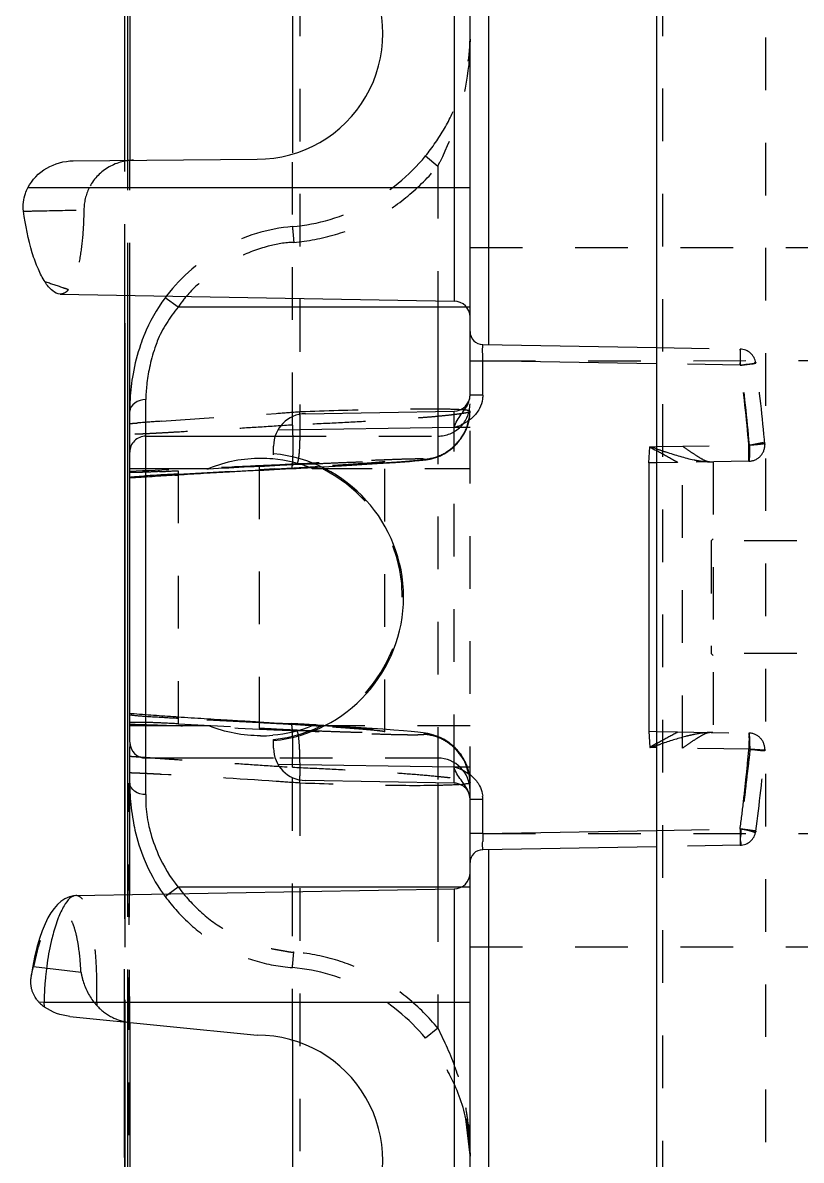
# Model space of a CAD drawing. Header units: millimetres. Extents: x 1540 to 3369, y -3458 to 1222.
# Drawn here: x 2624.99 to 2649.16, y -443.24 to -407.91 of the extents above; entities that cross this region are included whole.
import ezdxf

# ---------------------------------------------------------------- set-up
doc = ezdxf.new("R2010")
doc.units = ezdxf.units.MM
doc.header["$LTSCALE"] = 16.335
doc.linetypes.add('HIDDEN', pattern=[0.2, 0.1, -0.1])
doc.layers.add('21', color=7, linetype='CONTINUOUS')

msp = doc.modelspace()

# ---------------------------------------------------------------- linework, layer by layer
at = {"layer": '21', "color": 7, "linetype": 'Continuous'}
for p, q in [((2639.462, -417.91), (2639.462, -385.737)), ((2644.662, -390.938), (2644.662, -460.536)), ((2628.159, -412.186), (2628.161, -403.939)), ((2628.251, -412.186), (2628.251, -403.95)), ((2628.315, -403.956), (2628.315, -412.185)), ((2633.366, -404.544), (2633.366, -411.958)), ((2638.383, -407.405), (2638.383, -416.555)), ((2638.877, -419.478), (2638.877, -407.405)), ((2626.562, -412.2), (2632.271, -412.151)), ((2638.877, -413.042), (2625.15, -413.042)), ((2626.155, -416.341), (2638.383, -416.555)), ((2628.161, -417.243), (2628.16, -416.375)), ((2628.251, -434.99), (2628.251, -416.378)), ((2628.315, -421.1), (2628.315, -416.379)), ((2629.814, -416.751), (2629.413, -416.456)), ((2638.755, -416.751), (2629.814, -416.751)), ((2637.877, -416.555), (2637.877, -419.984)), ((2628.168, -417.244), (2628.159, -434.992)), ((2628.161, -417.654), (2628.161, -417.243)), ((2628.162, -419.425), (2628.161, -417.654)), ((2639.273, -417.907), (2644.662, -418.001)), ((2638.877, -418.41), (2639.276, -418.41)), ((2639.273, -419.478), (2639.276, -418.41)), ((2644.653, -418.504), (2639.276, -418.41)), ((2628.163, -421.136), (2628.162, -419.425)), ((2628.815, -430.75), (2628.815, -419.617)), ((2639.273, -419.478), (2638.877, -419.478)), ((2633.767, -420.055), (2638.383, -419.975)), ((2638.383, -420.478), (2632.913, -420.566)), ((2628.815, -420.751), (2632.778, -420.751)), ((2632.778, -421.295), (2632.778, -421.061)), ((2628.163, -421.251), (2628.163, -421.136)), ((2628.163, -421.403), (2628.163, -421.251)), ((2628.163, -421.883), (2628.163, -421.403)), ((2628.315, -430.25), (2628.315, -421.269)), ((2644.431, -421.583), (2644.454, -421.08)), ((2644.454, -421.08), (2644.662, -421.076)), ((2628.315, -421.751), (2630.775, -421.753)), ((2633.975, -421.751), (2634.207, -421.751)), ((2644.664, -421.579), (2644.431, -421.583)), ((2644.431, -421.583), (2644.431, -429.918)), ((2628.163, -422.058), (2628.163, -421.883)), ((2628.163, -422.852), (2628.163, -422.058)), ((2628.163, -423.453), (2628.163, -422.852)), ((2628.162, -424.607), (2628.163, -423.453)), ((2628.161, -426.35), (2628.162, -424.607)), ((2628.161, -429.548), (2628.161, -428.008)), ((2628.162, -431.036), (2628.161, -429.548)), ((2630.775, -429.749), (2628.315, -429.75)), ((2634.207, -429.75), (2633.974, -429.75)), ((2632.778, -430.44), (2632.778, -430.206)), ((2644.431, -429.918), (2644.454, -430.422)), ((2644.431, -429.918), (2644.664, -429.922)), ((2628.315, -434.989), (2628.315, -430.402)), ((2644.662, -430.425), (2644.454, -430.422)), ((2632.778, -430.75), (2628.815, -430.75)), ((2628.815, -431.884), (2628.815, -430.882)), ((2632.909, -430.935), (2638.383, -431.023)), ((2638.383, -431.526), (2633.767, -431.446)), ((2637.877, -431.526), (2637.877, -434.822)), ((2638.877, -433.553), (2638.877, -432.023)), ((2638.877, -432.023), (2639.273, -432.023)), ((2639.276, -433.091), (2639.273, -432.023)), ((2628.158, -434.992), (2628.161, -432.567)), ((2639.276, -433.091), (2644.662, -432.997)), ((2639.276, -433.091), (2638.877, -433.091)), ((2644.662, -433.5), (2639.273, -433.594)), ((2639.462, -465.737), (2639.462, -433.591)), ((2638.877, -443.963), (2638.877, -433.996)), ((2626.642, -435.018), (2638.383, -434.813)), ((2629.513, -434.972), (2629.814, -434.75)), ((2629.814, -434.75), (2638.605, -434.75)), ((2638.383, -434.813), (2638.383, -443.963)), ((2625.485, -438.317), (2625.657, -438.325)), ((2625.67, -438.481), (2625.657, -438.325)), ((2625.657, -438.325), (2638.877, -438.326)), ((2626.457, -438.771), (2632.271, -439.351)), ((2628.161, -438.941), (2628.166, -444.466)), ((2628.251, -447.186), (2628.251, -438.95)), ((2628.315, -438.956), (2628.315, -447.185)), ((2633.366, -439.544), (2633.366, -446.956))]:
    msp.add_line(p, q, dxfattribs=at)
at = {"layer": '21', "color": 8, "linetype": 'HIDDEN'}
for p, q in [((2633.596, -387.095), (2633.596, -419.991)), ((2644.85, -403.426), (2644.85, -448.048)), ((2648.05, -405.106), (2648.05, -446.368)), ((2628.251, -416.378), (2628.251, -412.186)), ((2628.315, -416.379), (2628.315, -412.185)), ((2633.366, -420.407), (2633.366, -411.958)), ((2637.493, -412.051), (2637.877, -412.364)), ((2637.877, -412.364), (2637.877, -416.555)), ((2638.877, -414.891), (2691.494, -414.891)), ((2628.16, -416.375), (2628.16, -415.8)), ((2638.877, -416.751), (2638.755, -416.751)), ((2644.662, -418.001), (2647.259, -418.046)), ((2639.276, -418.41), (2691.494, -418.391)), ((2647.259, -418.549), (2644.653, -418.504)), ((2638.877, -432.023), (2638.877, -419.478)), ((2633.596, -419.991), (2633.768, -419.984)), ((2637.877, -419.984), (2637.877, -431.526)), ((2629.299, -420.289), (2632.861, -420.043)), ((2638.383, -431.024), (2638.383, -420.478)), ((2638.877, -420.478), (2638.383, -420.478)), ((2632.778, -420.751), (2637.877, -420.751)), ((2644.662, -421.076), (2647.55, -421.026)), ((2645.469, -430.439), (2645.469, -421.062)), ((2648.027, -421.009), (2648.025, -420.983)), ((2628.315, -421.269), (2628.315, -421.1)), ((2632.778, -421.334), (2632.778, -421.295)), ((2632.336, -421.692), (2632.815, -421.667)), ((2632.336, -421.692), (2632.336, -429.817)), ((2633.313, -421.624), (2632.793, -421.65)), ((2632.795, -421.788), (2633.323, -421.759)), ((2633.495, -421.615), (2633.313, -421.624)), ((2633.324, -421.759), (2633.323, -421.759)), ((2633.324, -421.759), (2634.884, -421.672)), ((2633.832, -421.598), (2633.495, -421.615)), ((2633.68, -421.625), (2633.91, -421.614)), ((2634.207, -421.751), (2638.877, -421.751)), ((2634.884, -421.672), (2635.997, -421.604)), ((2635.997, -421.604), (2636.568, -421.565)), ((2636.235, -429.938), (2636.235, -421.54)), ((2636.568, -421.565), (2636.998, -421.534)), ((2637.456, -421.467), (2637.456, -421.483)), ((2645.312, -421.567), (2644.664, -421.579)), ((2647.533, -421.529), (2645.275, -421.568)), ((2646.422, -421.548), (2646.422, -429.953)), ((2629.715, -421.966), (2629.808, -421.96)), ((2629.815, -421.928), (2632.336, -421.796)), ((2629.815, -421.824), (2629.815, -429.685)), ((2632.322, -421.814), (2632.795, -421.788)), ((2632.808, -421.771), (2632.336, -421.796)), ((2646.361, -424.001), (2646.422, -423.94)), ((2646.361, -424.001), (2646.361, -427.501)), ((2691.494, -424.001), (2646.361, -424.001)), ((2646.361, -427.501), (2646.422, -427.561)), ((2691.494, -427.501), (2646.361, -427.501)), ((2628.159, -430.021), (2628.165, -428.879)), ((2628.315, -429.358), (2628.361, -429.362)), ((2629.75, -429.463), (2629.812, -429.467)), ((2632.336, -429.652), (2629.815, -429.52)), ((2629.815, -429.685), (2632.336, -429.817)), ((2632.323, -429.622), (2632.8, -429.649)), ((2632.791, -429.868), (2633.309, -429.893)), ((2632.8, -429.649), (2633.323, -429.678)), ((2633.309, -429.893), (2633.495, -429.902)), ((2633.325, -429.678), (2633.323, -429.678)), ((2634.308, -429.733), (2633.325, -429.678)), ((2633.671, -429.881), (2633.894, -429.891)), ((2634.145, -429.724), (2634.243, -429.73)), ((2638.877, -429.75), (2634.207, -429.75)), ((2635.331, -429.797), (2634.308, -429.733)), ((2632.778, -430.206), (2632.778, -430.168)), ((2633.785, -429.916), (2633.495, -429.902)), ((2637.456, -429.989), (2637.456, -430.015)), ((2644.664, -429.922), (2645.312, -429.934)), ((2645.275, -429.933), (2647.533, -429.972)), ((2628.315, -430.25), (2628.315, -430.402)), ((2647.568, -430.477), (2644.662, -430.425)), ((2628.815, -430.882), (2628.815, -430.75)), ((2637.877, -430.75), (2632.778, -430.75)), ((2633.366, -439.544), (2633.366, -431.032)), ((2638.383, -431.024), (2638.877, -431.024)), ((2628.315, -438.956), (2628.295, -431.525)), ((2633.596, -431.526), (2633.596, -465.339)), ((2633.767, -431.533), (2633.596, -431.526)), ((2644.662, -432.997), (2647.276, -432.951)), ((2647.749, -433.019), (2647.749, -433.019)), ((2639.276, -433.091), (2691.494, -433.11)), ((2638.877, -433.996), (2638.877, -433.553)), ((2639.273, -433.594), (2639.276, -433.594)), ((2647.259, -433.455), (2644.662, -433.5)), ((2637.877, -434.822), (2637.877, -439.137)), ((2638.605, -434.75), (2638.877, -434.75)), ((2626.644, -435.018), (2626.642, -435.018)), ((2628.158, -435.738), (2628.158, -434.992)), ((2628.159, -434.992), (2628.161, -438.941)), ((2628.251, -438.95), (2628.251, -434.99)), ((2629.413, -435.046), (2629.513, -434.972)), ((2628.271, -462.06), (2628.295, -435.268)), ((2638.877, -436.61), (2691.494, -436.61)), ((2625.255, -437.523), (2625.331, -437.236)), ((2626.803, -437.403), (2625.331, -437.236)), ((2627.291, -438.326), (2627.291, -438.431)), ((2632.271, -439.351), (2632.266, -439.351)), ((2637.877, -439.137), (2637.493, -439.45)), ((2638.877, -443.078), (2638.752, -441.952)), ((2638.877, -443.126), (2638.878, -443.059)), ((2638.877, -443.09), (2638.877, -443.116))]:
    msp.add_line(p, q, dxfattribs=at)
for points in [[(2636.998, -421.534), (2637.165, -421.52), (2637.303, -421.508), (2637.417, -421.496), (2637.518, -421.484), (2637.643, -421.462), (2637.845, -421.406), (2638.1, -421.286), (2638.359, -421.093), (2638.59, -420.836), (2638.767, -420.525), (2638.865, -420.165), (2638.877, -419.988)], [(2638.877, -431.487), (2638.867, -431.326), (2638.708, -430.823), (2638.415, -430.429), (2638.062, -430.164), (2637.749, -430.033), (2637.563, -429.99), (2637.42, -429.968), (2637.257, -429.948), (2637.055, -429.928), (2636.809, -429.905), (2636.515, -429.881), (2636.171, -429.855), (2635.331, -429.797)], [(2638.753, -441.958), (2638.765, -442.014), (2638.776, -442.066), (2638.785, -442.116), (2638.794, -442.164), (2638.802, -442.21), (2638.81, -442.256), (2638.817, -442.3), (2638.823, -442.342), (2638.829, -442.382), (2638.834, -442.421), (2638.839, -442.46), (2638.844, -442.5), (2638.848, -442.539), (2638.852, -442.577), (2638.856, -442.615), (2638.859, -442.652), (2638.862, -442.689), (2638.864, -442.724), (2638.867, -442.759), (2638.869, -442.793), (2638.871, -442.827), (2638.872, -442.859), (2638.874, -442.892), (2638.875, -442.923), (2638.876, -442.954), (2638.876, -442.984), (2638.877, -443.012), (2638.877, -443.038), (2638.877, -443.063)]]:
    msp.add_lwpolyline(points, dxfattribs=at)
at = {"layer": '21', "color": 7, "linetype": 'Continuous'}
msp.add_lwpolyline([(2626.656, -435.017), (2626.572, -435.023), (2626.448, -435.053), (2626.296, -435.122), (2626.176, -435.202), (2626.068, -435.3), (2625.967, -435.416), (2625.87, -435.553), (2625.776, -435.712), (2625.685, -435.897), (2625.596, -436.11), (2625.511, -436.354), (2625.431, -436.628), (2625.357, -436.932), (2625.293, -437.265), (2625.254, -437.524)], dxfattribs=at)
for centre, radius, start, end in [((2632.271, -408.251), 3.9, 269.9936, 90), ((2633.654, -419.605), 5.282, 143.4053, 157.813), ((2633.854, -419.74), 5.523, 142.6961, 143.5127), ((2638.374, -417.058), 0.503, 0, 89), ((2639.28, -417.505), 0.402, 180, 269), ((2634.76, -419.959), 6.445, 169.8198, 176.8321), ((2634.979, -419.976), 6.664, 176.7914, 179.9997), ((2638.374, -419.472), 0.503, 271, 0), ((2633.784, -421.061), 1.006, 91, 180), ((2637.978, -418.998), 1.534, 285.2946, 293.4403), ((2628.815, -421.251), 0.5, 90, 180.0023), ((2639.846, -436.113), 15.724, 72.1577, 72.957), ((2658.073, -398.029), 26.773, 239.4255, 239.9414), ((2632.403, -425.46), 4.015, 84.9975, 90.0813), ((2632.376, -425.76), 4.316, 68.2553, 84.9913), ((2632.338, -425.75), 4.477, 275.6394, 359.9951), ((2632.364, -425.516), 4.542, 270.1663, 274.8985), ((2628.815, -430.25), 0.5, 180.005, 270), ((2633.784, -430.44), 1.006, 180, 269), ((2662.187, -460.573), 34.98, 120.066, 120.4608), ((2635.069, -431.526), 6.754, 179.9948, 183.1615), ((2638.374, -432.029), 0.503, 59.4445, 89), ((2634.792, -431.543), 6.476, 183.1486, 190.1447), ((2638.374, -432.029), 0.503, 0, 29.5555), ((2638.397, -432.007), 0.876, 358.9837, 4.9127), ((2650.673, -433.502), 11.404, 177.9363, 179.1816), ((2633.383, -431.893), 4.573, 203.8471, 218.676), ((2639.28, -433.996), 0.402, 91, 180), ((2633.659, -431.891), 5.289, 202.2305, 215.6893), ((2638.374, -434.31), 0.503, 271, 0), ((2639.123, -427.32), 11.911, 218.5935, 219.9025), ((2634.264, -438.337), 8.601, 172.4842, 174.7146), ((2626.397, -437.686), 1.154, 171.8832, 176.0168), ((2626.322, -437.557), 1.131, 226.4865, 234.7768), ((2632.271, -443.251), 3.9, 269.9936, 90)]:
    msp.add_arc(centre, radius, start, end, dxfattribs=at)
at = {"layer": '21', "color": 8, "linetype": 'HIDDEN'}
for centre, radius, start, end in [((2628.629, -407.62), 10.394, 332.8448, 333.5874), ((2647.25, -418.549), 0.503, 7.6237, 89), ((2613.382, -418.023), 33.881, 359.1103, 359.2358), ((2594.38, -425.643), 53.353, 4.9647, 7.6405), ((2593.469, -425.751), 54.287, 4.9936, 7.6235), ((2593.449, -425.751), 54.784, 4.9649, 7.6283), ((2614.811, -420.558), 18.793, 1.5261, 1.7296), ((2637.877, -419.751), 1, 270, 0.0001), ((2637.497, -419.969), 1.38, 355.9142, 359.9984), ((2637.533, -419.985), 1.344, 356.4766, 359.854), ((2636.998, -533.475), 113.448, 93.89129, 94.26052), ((2615.991, -420.536), 17.614, 359.9598, 1.5574), ((2619.758, -420.538), 13.846, 359.0615, 359.9558), ((2637.439, -419.966), 1.441, 336.7842, 339.8738), ((2637.197, -419.814), 1.728, 313.5387, 316.5002), ((2647.524, -421.026), 0.503, 270.9897, 4.986), ((2632.337, -425.751), 4.439, 0.006, 84.3019), ((2618.464, -155.769), 266.388, 273.08674, 273.27524), ((2646.726, -695.957), 274.642, 92.72272, 92.9033), ((2616.079, -99.439), 322.781, 273.06231, 273.20834), ((2621.085, -201.552), 220.53, 273.27488, 273.39412), ((2646.376, -419.51), 2.038, 268.3515, 270.9781), ((2640.989, -604.803), 183.185, 93.52835, 93.96736), ((2633.759, -499.266), 77.438, 92.91927, 93.70518), ((2624.165, -313.961), 108.011, 272.69385, 272.99861), ((2651.002, -764.562), 343.257, 93.27253, 93.53985), ((2657.865, -882.85), 461.743, 93.17111, 93.2849), ((2637.865, -308.501), 121.233, 265.50384, 266.1622), ((2644.387, -213.42), 216.538, 266.14068, 266.57357), ((2627.56, -467.245), 37.625, 87.4394, 88.1811), ((2626.378, -495.072), 65.478, 86.99133, 87.49442), ((2648.745, -142.27), 287.821, 266.55411, 266.72929), ((2622.764, -612.45), 183.049, 86.85269, 87.00255), ((2641.901, -247.117), 182.95, 267.00304, 267.15289), ((2623.602, -597.541), 168.116, 86.56589, 86.85872), ((2641.413, -257.041), 173.014, 267.15124, 267.43548), ((2622.202, -635.237), 205.86, 86.67396, 86.90329), ((2625.477, -566.387), 136.906, 86.33905, 86.56837), ((2647.524, -430.475), 0.503, 358.458, 89), ((2637.275, -431.583), 1.621, 43.5063, 54.2327), ((2637.264, -431.621), 1.638, 43.4405, 46.6083), ((2639.89, -415.555), 15.551, 287.0661, 287.8702), ((2633.539, -395.81), 36.293, 287.8476, 288.094), ((2594.375, -425.865), 53.357, 354.1513, 355.0433), ((2593.449, -425.751), 54.784, 352.376, 355.0382), ((2618.32, -431.065), 15.281, 0.3288, 1.2345), ((2637.877, -431.75), 1, 0.0001, 90), ((2617.157, -658.535), 227.604, 86.04471, 86.942), ((2614.406, -431.088), 19.195, 359.0119, 0.3294), ((2594.295, -425.857), 53.437, 353.2609, 354.1515), ((2619.711, -621.189), 190.171, 85.81287, 86.03633), ((2613.409, -431.077), 20.193, 358.7265, 359.0305), ((2638.221, -426.982), 4.603, 274.2284, 274.9902), ((2638.374, -432.029), 0.503, 29.5555, 59.4445), ((2594.373, -425.866), 53.359, 352.3692, 353.2611), ((2647.25, -432.952), 0.503, 271, 352.3446), ((2646.918, -435.494), 2.565, 80.531, 82.3528), ((2633.864, -431.746), 5.541, 215.669, 216.5536), ((2631.089, -443.001), 7.784, 6.3365, 10.2992)]:
    msp.add_arc(centre, radius, start, end, dxfattribs=at)
at = {"layer": '21', "color": 7, "linetype": 'Continuous'}
msp.add_ellipse((2632.339, -425.751), major_axis=(4.477, 0), ratio=1, start_param=0, end_param=1.472461, dxfattribs=at)
at = {"layer": '21', "color": 8, "linetype": 'HIDDEN'}
for centre, major_axis, ratio, start_param, end_param in [((2559.427, -426.379), (1245.426, 65.264), 0.000695, 1.512185, 1.514213), ((2632.338, -425.751), (4.439, 0), 1, -1.471477, 0)]:
    msp.add_ellipse(centre, major_axis=major_axis, ratio=ratio, start_param=start_param, end_param=end_param, dxfattribs=at)
for points, knots in [([(2637.493, -412.051), (2637.712, -411.783), (2638.104, -411.219), (2638.664, -410.027), (2638.877, -409.055), (2638.877, -408.422)], [0, 0, 0, 0, 0.263266, 0.519092, 1, 1, 1, 1]), ([(2638.877, -408.422), (2638.877, -408.746), (2638.789, -410.064), (2638.38, -411.353), (2637.938, -412.243)], [0, 0, 0, 0, 0.245457, 1, 1, 1, 1]), ([(2628.436, -412.184), (2628.155, -412.189), (2627.584, -412.351), (2627.179, -412.79), (2627.055, -413.042)], [0, 0, 0, 0, 0.50027, 1, 1, 1, 1]), ([(2628.16, -415.8), (2628.16, -415.523), (2628.159, -414.318), (2628.159, -413.113), (2628.159, -412.186)], [0, 0, 0, 0, 0.23017, 1, 1, 1, 1]), ([(2633.366, -414.244), (2634.158, -414.178), (2635.726, -413.704), (2636.992, -412.668), (2637.493, -412.051)], [0, 0, 0, 0, 0.499772, 1, 1, 1, 1]), ([(2633.407, -414.733), (2633.844, -414.693), (2634.7, -414.534), (2635.903, -414.043), (2636.984, -413.32), (2637.597, -412.701), (2637.877, -412.364)], [0, 0, 0, 0, 0.253562, 0.499837, 0.746273, 1, 1, 1, 1]), ([(2625.019, -413.764), (2625.204, -413.761), (2625.828, -413.751), (2626.452, -413.733), (2626.892, -413.727)], [0, 0, 0, 0, 0.296431, 1, 1, 1, 1]), ([(2626.892, -413.727), (2626.887, -414.006), (2626.863, -414.53), (2626.775, -415.243), (2626.639, -415.798), (2626.498, -416.103), (2626.41, -416.205)], [0, 0, 0, 0, 0.328681, 0.61515, 0.841381, 1, 1, 1, 1]), ([(2633.366, -414.244), (2632.61, -414.307), (2631.109, -414.765), (2629.921, -415.789), (2629.461, -416.393)], [0, 0, 0, 0, 0.499989, 1, 1, 1, 1]), ([(2633.366, -414.244), (2633.369, -414.302), (2633.386, -414.465), (2633.398, -414.629), (2633.407, -414.733)], [0, 0, 0, 0, 0.357802, 1, 1, 1, 1]), ([(2633.407, -414.733), (2633.14, -414.735), (2632.539, -414.851), (2631.636, -415.18), (2630.778, -415.716), (2630.282, -416.169), (2630.075, -416.406)], [0, 0, 0, 0, 0.210344, 0.475612, 0.752318, 1, 1, 1, 1]), ([(2626.41, -416.205), (2626.355, -416.184), (2626.115, -416.097), (2625.872, -416.019), (2625.685, -415.962)], [0, 0, 0, 0, 0.233847, 1, 1, 1, 1]), ([(2626.41, -416.205), (2626.376, -416.246), (2626.301, -416.315), (2626.201, -416.342), (2626.155, -416.341)], [0, 0, 0, 0, 0.540439, 1, 1, 1, 1]), ([(2639.27, -417.979), (2639.27, -417.961), (2639.27, -417.936), (2639.274, -417.917), (2639.274, -417.907), (2639.276, -417.907)], [0, 0, 0, 0, 0.730935, 0.926884, 1, 1, 1, 1]), ([(2647.277, -418.549), (2647.278, -418.485), (2647.278, -418.367), (2647.277, -418.227), (2647.273, -418.138), (2647.27, -418.089), (2647.265, -418.065), (2647.263, -418.047), (2647.259, -418.046)], [0, 0, 0, 0, 0.380635, 0.704456, 0.828521, 0.92078, 0.978246, 1, 1, 1, 1]), ([(2647.259, -418.046), (2647.262, -418.047), (2647.259, -418.063), (2647.263, -418.081), (2647.262, -418.122), (2647.263, -418.172), (2647.263, -418.236), (2647.262, -418.338), (2647.261, -418.419), (2647.26, -418.475)], [0, 0, 0, 0, 0.018894, 0.073796, 0.163421, 0.284754, 0.433994, 0.606579, 1, 1, 1, 1]), ([(2647.259, -418.549), (2647.32, -418.541), (2647.428, -418.521), (2647.554, -418.51), (2647.631, -418.507), (2647.674, -418.501), (2647.705, -418.482), (2647.719, -418.462), (2647.729, -418.459)], [0, 0, 0, 0, 0.379862, 0.673434, 0.779503, 0.860848, 0.933795, 1, 1, 1, 1]), ([(2647.277, -418.549), (2647.337, -418.541), (2647.426, -418.529), (2647.537, -418.514), (2647.608, -418.504), (2647.664, -418.495), (2647.711, -418.491), (2647.729, -418.482), (2647.749, -418.486), (2647.749, -418.483)], [0, 0, 0, 0, 0.386044, 0.559496, 0.710271, 0.833519, 0.924696, 0.980834, 1, 1, 1, 1]), ([(2647.729, -418.459), (2647.734, -418.456), (2647.745, -418.465), (2647.747, -418.474), (2647.748, -418.478)], [0, 0, 0, 0, 0.593239, 1, 1, 1, 1]), ([(2638.877, -419.985), (2638.877, -419.996), (2638.828, -420.012), (2638.759, -420.031), (2638.622, -420.053), (2638.446, -420.078), (2638.219, -420.104), (2637.949, -420.132), (2637.634, -420.16), (2637.133, -420.201), (2636.42, -420.25), (2635.479, -420.306), (2634.447, -420.359), (2633.733, -420.391), (2633.366, -420.407)], [0, 0, 0, 0, 0.006026, 0.02096, 0.044877, 0.077555, 0.118734, 0.168098, 0.225314, 0.29005, 0.440131, 0.612631, 0.801296, 1, 1, 1, 1]), ([(2633.768, -419.984), (2634.549, -419.955), (2635.923, -419.915), (2637.297, -419.896), (2637.89, -419.902)], [0, 0, 0, 0, 0.568481, 1, 1, 1, 1]), ([(2637.89, -419.902), (2637.96, -419.903), (2638.19, -419.906), (2638.42, -419.912), (2638.581, -419.922)], [0, 0, 0, 0, 0.300922, 1, 1, 1, 1]), ([(2638.581, -419.922), (2638.637, -419.925), (2638.726, -419.932), (2638.816, -419.943), (2638.848, -419.952)], [0, 0, 0, 0, 0.624801, 1, 1, 1, 1]), ([(2628.315, -420.363), (2628.315, -420.362), (2628.323, -420.363), (2628.333, -420.359), (2628.355, -420.358), (2628.396, -420.354), (2628.47, -420.348), (2628.533, -420.343), (2628.57, -420.341)], [0, 0, 0, 0, 0.016629, 0.064875, 0.144519, 0.255181, 0.567965, 1, 1, 1, 1]), ([(2633.366, -420.407), (2633.03, -420.429), (2632.375, -420.47), (2631.428, -420.53), (2630.565, -420.582), (2629.912, -420.62), (2629.454, -420.646), (2629.165, -420.662), (2628.917, -420.675), (2628.71, -420.685), (2628.547, -420.692), (2628.437, -420.695), (2628.375, -420.695), (2628.342, -420.696), (2628.327, -420.694), (2628.315, -420.693), (2628.315, -420.691)], [0, 0, 0, 0, 0.199751, 0.389231, 0.562206, 0.712444, 0.777166, 0.834313, 0.883562, 0.924584, 0.95705, 0.980636, 0.988999, 0.995024, 0.998681, 1, 1, 1, 1]), ([(2633.366, -420.407), (2633.37, -420.579), (2633.375, -420.827), (2633.375, -421.142), (2633.373, -421.342), (2633.368, -421.506), (2633.359, -421.637), (2633.348, -421.707), (2633.335, -421.758), (2633.324, -421.759)], [0, 0, 0, 0, 0.379621, 0.548032, 0.696157, 0.819515, 0.913695, 0.974558, 1, 1, 1, 1]), ([(2633.553, -421.48), (2633.572, -421.382), (2633.592, -421.143), (2633.6, -420.904), (2633.603, -420.765)], [0, 0, 0, 0, 0.418283, 1, 1, 1, 1]), ([(2637.456, -421.467), (2637.642, -421.457), (2638.016, -421.358), (2638.32, -421.126), (2638.449, -420.991)], [0, 0, 0, 0, 0.499927, 1, 1, 1, 1]), ([(2646.312, -421.55), (2646.254, -421.551), (2646.121, -421.492), (2645.927, -421.375), (2645.703, -421.224), (2645.548, -421.117), (2645.469, -421.062)], [0, 0, 0, 0, 0.178333, 0.423392, 0.703959, 1, 1, 1, 1]), ([(2647.533, -421.529), (2647.537, -421.529), (2647.531, -421.506), (2647.538, -421.483), (2647.535, -421.431), (2647.537, -421.37), (2647.536, -421.295), (2647.535, -421.179), (2647.534, -421.088), (2647.533, -421.026)], [0, 0, 0, 0, 0.022214, 0.084566, 0.181745, 0.30833, 0.458886, 0.627975, 1, 1, 1, 1]), ([(2647.533, -421.026), (2647.596, -421.025), (2647.687, -421.005), (2647.8, -420.981), (2647.872, -420.966), (2647.932, -420.954), (2647.98, -420.95), (2648.021, -420.968), (2648.027, -420.996), (2648.027, -421.009)], [0, 0, 0, 0, 0.355889, 0.514636, 0.65374, 0.769238, 0.857367, 0.923358, 1, 1, 1, 1]), ([(2647.55, -421.026), (2647.551, -421.09), (2647.552, -421.208), (2647.551, -421.349), (2647.546, -421.438), (2647.544, -421.487), (2647.539, -421.51), (2647.537, -421.529), (2647.533, -421.529)], [0, 0, 0, 0, 0.380718, 0.704589, 0.828625, 0.920862, 0.978298, 1, 1, 1, 1]), ([(2647.55, -421.026), (2647.612, -421.021), (2647.7, -421.016), (2647.813, -421.005), (2647.883, -420.996), (2647.941, -420.99), (2647.979, -420.984), (2648.004, -420.983), (2648.013, -420.981), (2648.025, -420.985), (2648.025, -420.982)], [0, 0, 0, 0, 0.386585, 0.559502, 0.71021, 0.833441, 0.924877, 0.957487, 0.980994, 1, 1, 1, 1]), ([(2637.456, -421.483), (2637.628, -421.474), (2637.973, -421.388), (2638.262, -421.186), (2638.387, -421.066)], [0, 0, 0, 0, 0.499323, 1, 1, 1, 1]), ([(2645.331, -421.567), (2645.276, -421.539), (2645.051, -421.421), (2644.829, -421.297), (2644.662, -421.201)], [0, 0, 0, 0, 0.244642, 1, 1, 1, 1]), ([(2644.663, -421.145), (2644.762, -421.177), (2645.148, -421.304), (2645.536, -421.427), (2645.832, -421.488)], [0, 0, 0, 0, 0.256035, 1, 1, 1, 1]), ([(2632.793, -421.65), (2632.358, -421.671), (2630.866, -421.743), (2629.373, -421.809), (2628.315, -421.845)], [0, 0, 0, 0, 0.291526, 1, 1, 1, 1]), ([(2633.495, -421.615), (2633.499, -421.614), (2633.523, -421.6), (2633.531, -421.571), (2633.537, -421.549)], [0, 0, 0, 0, 0.161078, 1, 1, 1, 1]), ([(2633.537, -421.549), (2633.539, -421.544), (2633.545, -421.521), (2633.55, -421.498), (2633.553, -421.48)], [0, 0, 0, 0, 0.221704, 1, 1, 1, 1]), ([(2637.456, -421.467), (2637.455, -421.465), (2637.446, -421.464), (2637.423, -421.461), (2637.369, -421.46), (2637.282, -421.459), (2637.163, -421.461), (2637.015, -421.464), (2636.761, -421.471), (2636.38, -421.484), (2635.853, -421.505), (2635.242, -421.531), (2634.559, -421.562), (2634.081, -421.585), (2633.832, -421.598)], [0, 0, 0, 0, 0.001737, 0.005802, 0.020939, 0.045133, 0.077992, 0.119111, 0.168082, 0.287955, 0.434366, 0.604019, 0.79361, 1, 1, 1, 1]), ([(2633.91, -421.614), (2634.075, -421.606), (2634.392, -421.592), (2634.843, -421.573), (2635.242, -421.557), (2635.579, -421.545), (2635.82, -421.538), (2635.977, -421.535), (2636.067, -421.533), (2636.136, -421.534), (2636.19, -421.533), (2636.214, -421.537), (2636.235, -421.536), (2636.235, -421.54)], [0, 0, 0, 0, 0.21387, 0.409029, 0.581497, 0.727872, 0.844947, 0.891712, 0.93034, 0.960621, 0.982352, 0.995432, 1, 1, 1, 1]), ([(2636.235, -421.54), (2636.235, -421.543), (2636.217, -421.544), (2636.195, -421.55), (2636.147, -421.555), (2636.086, -421.562), (2636.006, -421.569), (2635.866, -421.581), (2635.651, -421.598), (2635.348, -421.619), (2634.989, -421.643), (2634.58, -421.669), (2634.293, -421.686), (2634.142, -421.695)], [0, 0, 0, 0, 0.004669, 0.017685, 0.039211, 0.069185, 0.107431, 0.15376, 0.269905, 0.415666, 0.588092, 0.784058, 1, 1, 1, 1]), ([(2637.456, -421.483), (2637.453, -421.489), (2637.425, -421.488), (2637.383, -421.499), (2637.303, -421.505), (2637.2, -421.516), (2637.068, -421.527), (2636.841, -421.546), (2636.496, -421.571), (2636.013, -421.603), (2635.448, -421.638), (2634.816, -421.676), (2634.374, -421.701), (2634.144, -421.714)], [0, 0, 0, 0, 0.005673, 0.020242, 0.04347, 0.07511, 0.114943, 0.162726, 0.281051, 0.427861, 0.599777, 0.792064, 1, 1, 1, 1]), ([(2645.832, -421.488), (2645.873, -421.496), (2646.034, -421.526), (2646.196, -421.544), (2646.317, -421.548)], [0, 0, 0, 0, 0.256383, 1, 1, 1, 1]), ([(2628.315, -422.026), (2628.315, -422.024), (2628.33, -422.025), (2628.346, -422.019), (2628.385, -422.017), (2628.433, -422.012), (2628.496, -422.007), (2628.605, -421.999), (2628.692, -421.993), (2628.754, -421.989)], [0, 0, 0, 0, 0.017277, 0.066731, 0.148073, 0.260757, 0.404003, 0.576187, 1, 1, 1, 1]), ([(2629.241, -421.852), (2629.115, -421.858), (2628.936, -421.866), (2628.712, -421.875), (2628.577, -421.88), (2628.469, -421.883), (2628.397, -421.885), (2628.355, -421.885), (2628.334, -421.885), (2628.324, -421.883), (2628.316, -421.884), (2628.316, -421.882)], [0, 0, 0, 0, 0.408111, 0.580772, 0.727503, 0.845116, 0.930594, 0.960732, 0.982364, 0.995432, 1, 1, 1, 1]), ([(2628.34, -429.416), (2628.333, -429.415), (2628.327, -429.413), (2628.315, -429.412), (2628.315, -429.409)], [0, 0, 0, 0, 0.730152, 1, 1, 1, 1]), ([(2628.415, -429.426), (2628.407, -429.425), (2628.382, -429.422), (2628.357, -429.419), (2628.34, -429.416)], [0, 0, 0, 0, 0.310972, 1, 1, 1, 1]), ([(2629.815, -429.52), (2629.532, -429.505), (2629.065, -429.477), (2628.598, -429.446), (2628.415, -429.426)], [0, 0, 0, 0, 0.606074, 1, 1, 1, 1]), ([(2628.315, -429.638), (2628.315, -429.635), (2628.33, -429.635), (2628.347, -429.632), (2628.385, -429.632), (2628.433, -429.631), (2628.496, -429.632), (2628.604, -429.634), (2628.692, -429.636), (2628.754, -429.638)], [0, 0, 0, 0, 0.017661, 0.067076, 0.148367, 0.261014, 0.404217, 0.576344, 1, 1, 1, 1]), ([(2628.315, -429.696), (2628.623, -429.703), (2630.115, -429.747), (2631.607, -429.812), (2632.791, -429.868)], [0, 0, 0, 0, 0.206092, 1, 1, 1, 1]), ([(2633.366, -431.032), (2633.37, -430.86), (2633.375, -430.611), (2633.376, -430.295), (2633.373, -430.095), (2633.368, -429.932), (2633.359, -429.8), (2633.349, -429.73), (2633.336, -429.679), (2633.325, -429.678)], [0, 0, 0, 0, 0.379663, 0.548081, 0.696206, 0.819559, 0.913732, 0.974583, 1, 1, 1, 1]), ([(2633.894, -429.891), (2634.06, -429.898), (2634.379, -429.912), (2634.833, -429.929), (2635.234, -429.941), (2635.574, -429.95), (2635.817, -429.954), (2635.975, -429.954), (2636.066, -429.954), (2636.136, -429.952), (2636.19, -429.949), (2636.215, -429.945), (2636.235, -429.942), (2636.235, -429.938)], [0, 0, 0, 0, 0.213457, 0.408377, 0.580751, 0.727127, 0.844251, 0.891058, 0.929737, 0.960074, 0.981874, 0.995065, 1, 1, 1, 1]), ([(2636.235, -429.938), (2636.235, -429.935), (2636.219, -429.93), (2636.197, -429.924), (2636.151, -429.917), (2636.061, -429.904), (2635.906, -429.887), (2635.674, -429.866), (2635.382, -429.842), (2635.036, -429.816), (2634.642, -429.788), (2634.365, -429.77), (2634.219, -429.761)], [0, 0, 0, 0, 0.005165, 0.018359, 0.039958, 0.069946, 0.15441, 0.270279, 0.415718, 0.5879, 0.783787, 1, 1, 1, 1]), ([(2634.243, -429.73), (2634.468, -429.743), (2634.898, -429.769), (2635.513, -429.809), (2636.06, -429.847), (2636.529, -429.882), (2636.864, -429.911), (2637.085, -429.932), (2637.213, -429.945), (2637.312, -429.958), (2637.389, -429.968), (2637.427, -429.979), (2637.455, -429.983), (2637.456, -429.989)], [0, 0, 0, 0, 0.209015, 0.401345, 0.572826, 0.719454, 0.837998, 0.885894, 0.925763, 0.957309, 0.980268, 0.994459, 1, 1, 1, 1]), ([(2633.528, -429.949), (2633.526, -429.943), (2633.519, -429.926), (2633.507, -429.905), (2633.495, -429.902)], [0, 0, 0, 0, 0.348789, 1, 1, 1, 1]), ([(2633.551, -430.049), (2633.549, -430.039), (2633.543, -430.006), (2633.536, -429.972), (2633.528, -429.949)], [0, 0, 0, 0, 0.293331, 1, 1, 1, 1]), ([(2633.587, -430.44), (2633.585, -430.402), (2633.577, -430.271), (2633.566, -430.14), (2633.551, -430.049)], [0, 0, 0, 0, 0.29433, 1, 1, 1, 1]), ([(2637.456, -430.015), (2637.455, -430.021), (2637.421, -430.023), (2637.377, -430.03), (2637.287, -430.031), (2637.172, -430.034), (2637.024, -430.033), (2636.769, -430.03), (2636.382, -430.021), (2635.844, -430.004), (2635.218, -429.981), (2634.522, -429.951), (2634.036, -429.929), (2633.785, -429.916)], [0, 0, 0, 0, 0.005416, 0.019801, 0.043099, 0.075043, 0.11534, 0.163677, 0.283256, 0.431301, 0.60321, 0.794353, 1, 1, 1, 1]), ([(2638.223, -430.268), (2638.056, -430.148), (2637.797, -430.029), (2637.525, -429.993), (2637.456, -429.989)], [0, 0, 0, 0, 0.747812, 1, 1, 1, 1]), ([(2644.662, -430.3), (2644.718, -430.268), (2644.939, -430.142), (2645.162, -430.02), (2645.331, -429.934)], [0, 0, 0, 0, 0.254761, 1, 1, 1, 1]), ([(2645.816, -430.019), (2645.734, -430.036), (2645.394, -430.115), (2645.062, -430.226), (2644.811, -430.308)], [0, 0, 0, 0, 0.241114, 1, 1, 1, 1]), ([(2645.469, -430.439), (2645.548, -430.384), (2645.703, -430.277), (2645.927, -430.126), (2646.123, -430.012), (2646.255, -429.95), (2646.312, -429.951)], [0, 0, 0, 0, 0.296086, 0.577484, 0.823105, 1, 1, 1, 1]), ([(2646.415, -429.953), (2646.366, -429.952), (2646.165, -429.958), (2645.965, -429.989), (2645.816, -430.019)], [0, 0, 0, 0, 0.243388, 1, 1, 1, 1]), ([(2647.533, -429.972), (2647.536, -429.972), (2647.539, -429.991), (2647.544, -430.015), (2647.547, -430.064), (2647.549, -430.125), (2647.549, -430.201), (2647.552, -430.32), (2647.561, -430.413), (2647.568, -430.477)], [0, 0, 0, 0, 0.021655, 0.079143, 0.171756, 0.295757, 0.446681, 0.618934, 1, 1, 1, 1]), ([(2647.533, -429.972), (2647.536, -429.972), (2647.532, -429.993), (2647.538, -430.014), (2647.536, -430.064), (2647.537, -430.124), (2647.537, -430.2), (2647.536, -430.318), (2647.534, -430.411), (2647.533, -430.475)], [0, 0, 0, 0, 0.019559, 0.076469, 0.168957, 0.293199, 0.444604, 0.617481, 1, 1, 1, 1]), ([(2633.597, -430.736), (2633.597, -430.71), (2633.594, -430.612), (2633.591, -430.513), (2633.587, -430.44)], [0, 0, 0, 0, 0.261967, 1, 1, 1, 1]), ([(2647.568, -430.477), (2647.55, -430.684), (2647.495, -431.096), (2647.425, -431.714), (2647.359, -432.334), (2647.304, -432.746), (2647.276, -432.951)], [0, 0, 0, 0, 0.24999, 0.500004, 0.749996, 1, 1, 1, 1]), ([(2648.028, -430.477), (2648.027, -430.494), (2648.029, -430.543), (2647.996, -430.506), (2647.963, -430.499), (2647.91, -430.5), (2647.838, -430.496), (2647.745, -430.489), (2647.641, -430.482), (2647.569, -430.477), (2647.533, -430.475)], [0, 0, 0, 0, 0.09148, 0.137191, 0.196856, 0.286381, 0.42422, 0.600695, 0.798426, 1, 1, 1, 1]), ([(2647.568, -430.477), (2647.629, -430.48), (2647.742, -430.489), (2647.869, -430.508), (2647.955, -430.514), (2647.994, -430.514), (2648.03, -430.496), (2648.026, -430.484)], [0, 0, 0, 0, 0.392565, 0.715646, 0.834689, 0.920523, 1, 1, 1, 1]), ([(2628.315, -430.692), (2628.315, -430.689), (2628.328, -430.695), (2628.342, -430.691), (2628.375, -430.696), (2628.416, -430.698), (2628.47, -430.702), (2628.565, -430.709), (2628.711, -430.719), (2628.917, -430.734), (2629.166, -430.751), (2629.454, -430.771), (2629.913, -430.803), (2630.566, -430.847), (2631.429, -430.904), (2632.376, -430.967), (2633.03, -431.01), (2633.366, -431.032)], [0, 0, 0, 0, 0.001226, 0.004879, 0.010919, 0.019304, 0.029993, 0.042945, 0.075473, 0.116557, 0.165866, 0.223069, 0.287839, 0.438148, 0.611124, 0.800499, 1, 1, 1, 1]), ([(2629.299, -431.255), (2629.224, -431.252), (2629.084, -431.244), (2628.887, -431.234), (2628.719, -431.226), (2628.579, -431.22), (2628.47, -431.215), (2628.396, -431.212), (2628.355, -431.212), (2628.333, -431.21), (2628.324, -431.212), (2628.315, -431.211), (2628.315, -431.212)], [0, 0, 0, 0, 0.227559, 0.427489, 0.598951, 0.741107, 0.853118, 0.934147, 0.962784, 0.983363, 0.995788, 1, 1, 1, 1]), ([(2633.366, -431.032), (2633.733, -431.048), (2634.447, -431.081), (2635.478, -431.136), (2636.42, -431.195), (2637.238, -431.255), (2637.83, -431.309), (2638.219, -431.352), (2638.446, -431.381), (2638.623, -431.408), (2638.758, -431.435), (2638.83, -431.455), (2638.877, -431.475), (2638.877, -431.487)], [0, 0, 0, 0, 0.198423, 0.386954, 0.559338, 0.709306, 0.831195, 0.880569, 0.9218, 0.954574, 0.978596, 0.993644, 1, 1, 1, 1]), ([(2638.383, -431.526), (2638.387, -431.527), (2638.382, -431.505), (2638.388, -431.483), (2638.386, -431.431), (2638.387, -431.371), (2638.386, -431.296), (2638.385, -431.179), (2638.384, -431.087), (2638.383, -431.024)], [0, 0, 0, 0, 0.020909, 0.081536, 0.177685, 0.303144, 0.452047, 0.621071, 1, 1, 1, 1]), ([(2637.891, -431.599), (2637.298, -431.611), (2635.923, -431.598), (2634.548, -431.561), (2633.767, -431.533)], [0, 0, 0, 0, 0.431582, 1, 1, 1, 1]), ([(2638.561, -431.572), (2638.516, -431.575), (2638.293, -431.589), (2638.07, -431.595), (2637.891, -431.599)], [0, 0, 0, 0, 0.201056, 1, 1, 1, 1]), ([(2638.862, -431.527), (2638.836, -431.54), (2638.754, -431.553), (2638.674, -431.563), (2638.622, -431.567)], [0, 0, 0, 0, 0.356248, 1, 1, 1, 1]), ([(2638.877, -431.512), (2638.877, -431.517), (2638.871, -431.523), (2638.865, -431.526), (2638.862, -431.527)], [0, 0, 0, 0, 0.653465, 1, 1, 1, 1]), ([(2647.276, -432.951), (2647.285, -433.015), (2647.287, -433.11), (2647.264, -433.227), (2647.261, -433.304), (2647.279, -433.362), (2647.283, -433.415), (2647.277, -433.435), (2647.255, -433.455), (2647.259, -433.455)], [0, 0, 0, 0, 0.377441, 0.549524, 0.698933, 0.822342, 0.913268, 0.977088, 1, 1, 1, 1]), ([(2647.26, -432.952), (2647.26, -432.995), (2647.262, -433.14), (2647.264, -433.285), (2647.262, -433.387)], [0, 0, 0, 0, 0.297749, 1, 1, 1, 1]), ([(2647.749, -433.019), (2647.751, -433.017), (2647.727, -433.017), (2647.714, -433.011), (2647.664, -433.006), (2647.61, -432.997), (2647.538, -432.987), (2647.426, -432.972), (2647.337, -432.96), (2647.276, -432.951)], [0, 0, 0, 0, 0.017755, 0.073, 0.164004, 0.287186, 0.438223, 0.611754, 1, 1, 1, 1]), ([(2647.749, -433.019), (2647.747, -433.029), (2647.744, -433.05), (2647.713, -433.06), (2647.68, -433.048), (2647.634, -433.033), (2647.575, -433.014), (2647.476, -432.989), (2647.396, -432.973), (2647.34, -432.964)], [0, 0, 0, 0, 0.070835, 0.121901, 0.197399, 0.306788, 0.448864, 0.618123, 1, 1, 1, 1]), ([(2647.262, -433.387), (2647.262, -433.397), (2647.262, -433.413), (2647.262, -433.436), (2647.26, -433.446), (2647.261, -433.455), (2647.259, -433.455)], [0, 0, 0, 0, 0.429253, 0.741823, 0.933243, 1, 1, 1, 1]), ([(2639.276, -433.594), (2639.274, -433.594), (2639.274, -433.585), (2639.27, -433.565), (2639.27, -433.54), (2639.27, -433.522)], [0, 0, 0, 0, 0.073106, 0.269055, 1, 1, 1, 1]), ([(2627.291, -438.326), (2627.302, -437.899), (2627.293, -437.28), (2627.23, -436.494), (2627.158, -435.998), (2627.066, -435.591), (2626.953, -435.287), (2626.826, -435.081), (2626.699, -435.018), (2626.645, -435.018)], [0, 0, 0, 0, 0.366008, 0.531173, 0.676044, 0.796128, 0.888495, 0.953733, 1, 1, 1, 1]), ([(2629.413, -435.046), (2629.65, -435.365), (2630.173, -435.95), (2631.122, -436.631), (2632.198, -437.086), (2632.971, -437.224), (2633.366, -437.257)], [0, 0, 0, 0, 0.255122, 0.50009, 0.744906, 1, 1, 1, 1]), ([(2629.986, -434.961), (2630.219, -435.239), (2630.716, -435.762), (2631.477, -436.208), (2632.082, -436.457), (2632.433, -436.594), (2632.717, -436.667), (2632.938, -436.707), (2633.132, -436.737), (2633.287, -436.771), (2633.372, -436.778), (2633.407, -436.768)], [0, 0, 0, 0, 0.274081, 0.53939, 0.65857, 0.768567, 0.823959, 0.879043, 0.938366, 0.972222, 1, 1, 1, 1]), ([(2626.803, -437.403), (2626.79, -437.149), (2626.76, -436.785), (2626.682, -436.332), (2626.614, -436.056), (2626.532, -435.832), (2626.44, -435.662), (2626.336, -435.547), (2626.211, -435.494), (2626.078, -435.525), (2625.955, -435.619), (2625.835, -435.767), (2625.717, -435.97), (2625.604, -436.223), (2625.456, -436.645), (2625.376, -436.992), (2625.331, -437.236)], [0, 0, 0, 0, 0.185913, 0.266206, 0.33572, 0.393541, 0.439883, 0.475935, 0.505101, 0.534411, 0.570521, 0.616522, 0.673344, 0.740968, 0.818781, 1, 1, 1, 1]), ([(2628.156, -438.941), (2628.156, -438.648), (2628.157, -437.58), (2628.157, -436.513), (2628.158, -435.738)], [0, 0, 0, 0, 0.274495, 1, 1, 1, 1]), ([(2633.366, -437.257), (2633.369, -437.199), (2633.386, -437.036), (2633.398, -436.873), (2633.407, -436.768)], [0, 0, 0, 0, 0.356152, 1, 1, 1, 1]), ([(2637.877, -439.137), (2637.598, -438.799), (2636.985, -438.18), (2635.903, -437.46), (2634.7, -436.969), (2633.844, -436.809), (2633.407, -436.768)], [0, 0, 0, 0, 0.253605, 0.500046, 0.746415, 1, 1, 1, 1]), ([(2637.493, -439.45), (2636.992, -438.833), (2635.725, -437.798), (2634.158, -437.323), (2633.366, -437.257)], [0, 0, 0, 0, 0.500226, 1, 1, 1, 1]), ([(2626.803, -437.403), (2626.816, -437.478), (2626.891, -437.806), (2627.042, -438.118), (2627.201, -438.324)], [0, 0, 0, 0, 0.226219, 1, 1, 1, 1]), ([(2627.291, -438.431), (2627.42, -438.576), (2627.737, -438.821), (2628.12, -438.936), (2628.314, -438.957)], [0, 0, 0, 0, 0.500023, 1, 1, 1, 1]), ([(2637.877, -439.137), (2638.083, -439.54), (2638.441, -440.343), (2638.672, -441.192), (2638.748, -441.609)], [0, 0, 0, 0, 0.516506, 1, 1, 1, 1]), ([(2638.752, -441.951), (2638.645, -441.475), (2638.404, -440.82), (2637.919, -440.014), (2637.654, -439.647), (2637.493, -439.45)], [0, 0, 0, 0, 0.519691, 0.729733, 1, 1, 1, 1]), ([(2638.826, -442.142), (2638.835, -442.218), (2638.865, -442.529), (2638.877, -442.842), (2638.877, -443.078)], [0, 0, 0, 0, 0.245621, 1, 1, 1, 1])]:
    msp.add_open_spline(points, degree=3, knots=knots, dxfattribs=at)
at = {"layer": '21', "color": 7, "linetype": 'Continuous'}
for points, knots in [([(2625.15, -413.042), (2625.28, -412.79), (2625.701, -412.357), (2626.278, -412.206), (2626.562, -412.2)], [0, 0, 0, 0, 0.499405, 1, 1, 1, 1]), ([(2625.019, -413.764), (2624.995, -413.582), (2625.024, -413.325), (2625.121, -413.098), (2625.15, -413.042)], [0, 0, 0, 0, 0.74668, 1, 1, 1, 1]), ([(2625.685, -415.962), (2625.604, -415.838), (2625.455, -415.543), (2625.196, -414.816), (2625.077, -414.201), (2625.019, -413.764)], [0, 0, 0, 0, 0.191784, 0.427312, 1, 1, 1, 1]), ([(2626.155, -416.341), (2626.071, -416.34), (2625.874, -416.233), (2625.751, -416.065), (2625.685, -415.962)], [0, 0, 0, 0, 0.406351, 1, 1, 1, 1]), ([(2630.075, -416.406), (2630.049, -416.435), (2629.955, -416.546), (2629.869, -416.662), (2629.814, -416.751)], [0, 0, 0, 0, 0.273707, 1, 1, 1, 1]), ([(2629.814, -416.751), (2629.683, -416.91), (2629.443, -417.245), (2629.246, -417.611), (2629.171, -417.803)], [0, 0, 0, 0, 0.498643, 1, 1, 1, 1]), ([(2628.763, -417.61), (2628.722, -417.71), (2628.576, -418.104), (2628.472, -418.513), (2628.417, -418.82)], [0, 0, 0, 0, 0.257464, 1, 1, 1, 1]), ([(2629.171, -417.803), (2629.144, -417.872), (2629.048, -418.14), (2628.972, -418.415), (2628.928, -418.62)], [0, 0, 0, 0, 0.261995, 1, 1, 1, 1]), ([(2639.276, -418.41), (2639.275, -418.367), (2639.27, -418.223), (2639.268, -418.08), (2639.27, -417.979)], [0, 0, 0, 0, 0.298694, 1, 1, 1, 1]), ([(2628.928, -418.62), (2628.891, -418.799), (2628.839, -419.13), (2628.813, -419.465), (2628.815, -419.617)], [0, 0, 0, 0, 0.544988, 1, 1, 1, 1]), ([(2628.815, -419.617), (2628.694, -419.617), (2628.475, -419.679), (2628.315, -419.878), (2628.315, -419.976)], [0, 0, 0, 0, 0.554226, 1, 1, 1, 1]), ([(2639.273, -419.478), (2639.272, -419.516), (2639.263, -419.661), (2639.218, -419.803), (2639.168, -419.897)], [0, 0, 0, 0, 0.26045, 1, 1, 1, 1]), ([(2638.383, -420.478), (2638.384, -420.416), (2638.386, -420.325), (2638.386, -420.209), (2638.387, -420.134), (2638.386, -420.073), (2638.388, -420.02), (2638.382, -419.998), (2638.387, -419.975), (2638.383, -419.975)], [0, 0, 0, 0, 0.370533, 0.539591, 0.690407, 0.817408, 0.915022, 0.977693, 1, 1, 1, 1]), ([(2638.383, -420.478), (2638.425, -420.329), (2638.601, -420.072), (2638.788, -419.828), (2638.84, -419.686)], [0, 0, 0, 0, 0.506362, 1, 1, 1, 1]), ([(2639.168, -419.897), (2639.114, -420), (2639.014, -420.125), (2638.893, -420.224), (2638.862, -420.248)], [0, 0, 0, 0, 0.745254, 1, 1, 1, 1]), ([(2632.397, -421.445), (2632.121, -421.444), (2631.566, -421.492), (2631.032, -421.65), (2630.775, -421.753)], [0, 0, 0, 0, 0.499984, 1, 1, 1, 1]), ([(2628.161, -428.008), (2628.161, -427.874), (2628.161, -427.322), (2628.161, -426.769), (2628.161, -426.35)], [0, 0, 0, 0, 0.2419, 1, 1, 1, 1]), ([(2628.161, -432.567), (2628.161, -432.436), (2628.162, -431.926), (2628.162, -431.415), (2628.162, -431.036)], [0, 0, 0, 0, 0.256805, 1, 1, 1, 1]), ([(2638.386, -431.453), (2638.387, -431.426), (2638.387, -431.283), (2638.385, -431.139), (2638.383, -431.023)], [0, 0, 0, 0, 0.190881, 1, 1, 1, 1]), ([(2638.383, -431.023), (2638.427, -431.035), (2638.597, -431.089), (2638.758, -431.174), (2638.865, -431.253)], [0, 0, 0, 0, 0.253622, 1, 1, 1, 1]), ([(2638.877, -432.023), (2638.877, -431.949), (2638.846, -431.802), (2638.695, -431.542), (2638.548, -431.371), (2638.473, -431.239)], [0, 0, 0, 0, 0.246632, 0.49153, 1, 1, 1, 1]), ([(2638.865, -431.253), (2638.897, -431.277), (2639.018, -431.377), (2639.119, -431.503), (2639.174, -431.607)], [0, 0, 0, 0, 0.255283, 1, 1, 1, 1]), ([(2628.815, -431.884), (2628.693, -431.884), (2628.47, -431.827), (2628.315, -431.623), (2628.315, -431.525)], [0, 0, 0, 0, 0.555491, 1, 1, 1, 1]), ([(2638.383, -431.526), (2638.385, -431.526), (2638.383, -431.516), (2638.386, -431.505), (2638.386, -431.481), (2638.386, -431.463), (2638.386, -431.453)], [0, 0, 0, 0, 0.069446, 0.266204, 0.580084, 1, 1, 1, 1]), ([(2639.174, -431.607), (2639.213, -431.681), (2639.252, -431.791), (2639.267, -431.903), (2639.27, -431.932)], [0, 0, 0, 0, 0.744261, 1, 1, 1, 1]), ([(2628.815, -431.884), (2628.812, -431.951), (2628.809, -432.241), (2628.843, -432.53), (2628.886, -432.748)], [0, 0, 0, 0, 0.233268, 1, 1, 1, 1]), ([(2628.417, -432.684), (2628.435, -432.784), (2628.519, -433.194), (2628.643, -433.598), (2628.763, -433.892)], [0, 0, 0, 0, 0.242503, 1, 1, 1, 1]), ([(2628.886, -432.748), (2628.902, -432.83), (2628.98, -433.169), (2629.094, -433.5), (2629.201, -433.741)], [0, 0, 0, 0, 0.239752, 1, 1, 1, 1]), ([(2639.27, -433.522), (2639.27, -433.51), (2639.269, -433.449), (2639.269, -433.388), (2639.27, -433.339)], [0, 0, 0, 0, 0.203229, 1, 1, 1, 1]), ([(2626.642, -435.018), (2626.576, -435.019), (2626.419, -435.111), (2626.248, -435.365), (2626.075, -435.746), (2625.982, -436.049), (2625.935, -436.219)], [0, 0, 0, 0, 0.137345, 0.343931, 0.632946, 1, 1, 1, 1]), ([(2625.935, -436.219), (2625.915, -436.295), (2625.832, -436.622), (2625.771, -436.955), (2625.737, -437.212)], [0, 0, 0, 0, 0.231893, 1, 1, 1, 1]), ([(2625.29, -437.983), (2625.28, -437.952), (2625.247, -437.829), (2625.239, -437.7), (2625.246, -437.605)], [0, 0, 0, 0, 0.255783, 1, 1, 1, 1]), ([(2625.7, -437.545), (2625.694, -437.609), (2625.672, -437.868), (2625.661, -438.129), (2625.657, -438.325)], [0, 0, 0, 0, 0.247521, 1, 1, 1, 1]), ([(2625.486, -438.317), (2625.463, -438.291), (2625.38, -438.192), (2625.319, -438.074), (2625.29, -437.983)], [0, 0, 0, 0, 0.266088, 1, 1, 1, 1]), ([(2628.158, -444.167), (2628.158, -443.678), (2628.157, -441.936), (2628.156, -440.194), (2628.156, -438.941)], [0, 0, 0, 0, 0.280427, 1, 1, 1, 1])]:
    msp.add_open_spline(points, degree=3, knots=knots, dxfattribs=at)
at = {"layer": '21', "color": 8, "linetype": 'HIDDEN'}
for points in [[(2627.055, -413.042), (2626.952, -413.253), (2626.895, -413.492), (2626.892, -413.727)], [(2632.861, -420.043), (2633.106, -420.026), (2633.351, -420.008), (2633.596, -419.991)], [(2638.787, -420.461), (2638.834, -420.335), (2638.864, -420.201), (2638.874, -420.067)], [(2638.792, -420.462), (2638.838, -420.336), (2638.866, -420.202), (2638.875, -420.068)], [(2638.449, -420.991), (2638.594, -420.839), (2638.713, -420.657), (2638.787, -420.461)], [(2638.45, -421.003), (2638.58, -420.867), (2638.689, -420.707), (2638.763, -420.534)], [(2638, -430.159), (2637.831, -430.076), (2637.643, -430.025), (2637.456, -430.015)], [(2638.389, -430.431), (2638.274, -430.322), (2638.142, -430.229), (2638, -430.159)], [(2638.762, -430.938), (2638.688, -430.765), (2638.581, -430.604), (2638.452, -430.468)], [(2638.763, -430.965), (2638.689, -430.792), (2638.582, -430.631), (2638.453, -430.495)], [(2638.877, -431.487), (2638.877, -431.3), (2638.836, -431.11), (2638.762, -430.938)], [(2638.877, -431.512), (2638.877, -431.326), (2638.836, -431.136), (2638.763, -430.965)], [(2627.201, -438.324), (2627.23, -438.36), (2627.26, -438.396), (2627.291, -438.43)], [(2627.202, -438.323), (2627.231, -438.324), (2627.261, -438.326), (2627.291, -438.326)]]:
    msp.add_open_spline(points, degree=3, dxfattribs=at)
at = {"layer": '21', "color": 7, "linetype": 'Continuous'}
for points in [[(2638.84, -419.686), (2638.864, -419.62), (2638.877, -419.549), (2638.877, -419.478)], [(2638.862, -420.248), (2638.777, -420.311), (2638.685, -420.363), (2638.589, -420.405)], [(2632.377, -430.058), (2631.834, -430.056), (2631.279, -429.953), (2630.775, -429.749)], [(2633.974, -429.75), (2633.586, -429.909), (2633.169, -430.005), (2632.752, -430.041)], [(2638.473, -431.239), (2638.434, -431.172), (2638.402, -431.099), (2638.383, -431.023)], [(2625.544, -438.377), (2625.524, -438.358), (2625.504, -438.338), (2625.485, -438.317)], [(2626.457, -438.771), (2626.179, -438.743), (2625.899, -438.642), (2625.67, -438.481)]]:
    msp.add_open_spline(points, degree=3, dxfattribs=at)

doc.saveas('drawing.dxf')
